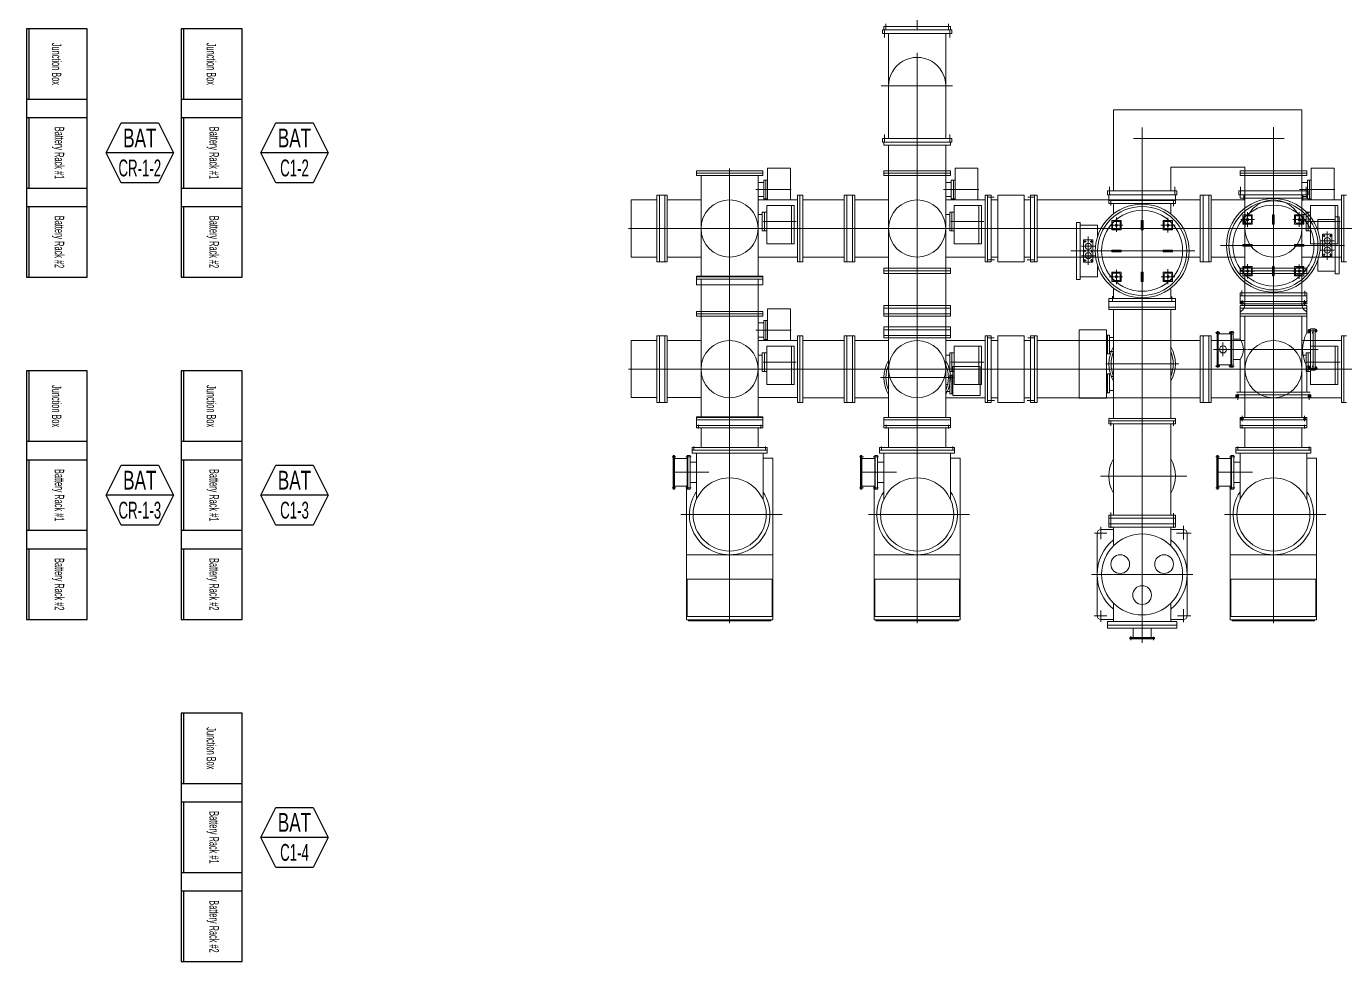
# Model space of a CAD drawing. Header units: millimetres. Extents: x 89978 to 501025, y -351975 to 837171.
# Drawn here: x 130654 to 144726, y -226395 to -216420 of the extents above; entities that cross this region are included whole.
import ezdxf
from ezdxf.enums import TextEntityAlignment as Align

# ---------------------------------------------------------------- set-up
doc = ezdxf.new("R2010")
doc.units = ezdxf.units.MM
doc.header["$LTSCALE"] = 150
for name, color, linetype in [('------00 Switch Gear', 3, 'Continuous'), ('------00 Switch Gear_GIS', 3, 'Continuous'), ('------00 Switch Gear_Number', 1, 'Continuous')]:
    doc.layers.add(name, color=color, linetype=linetype)
doc.styles.add('ELEC', font='')
doc.styles.get('ELEC').set_extended_font_data('Dotum')

# ---------------------------------------------------------------- blocks, each defined once
blk = doc.blocks.new('X-1F-PLAN$0$GIS(2)')
at = {"layer": '------00 Switch Gear_GIS', "linetype": 'Continuous', "lineweight": 13}
for p, q in [((3078, 6814), (3078, 9214)), ((2708, 6814), (3448, 6814)), ((2708, 6814), (2708, 6773)), ((2708, 6773), (3448, 6773)), ((2723, 6814), (2723, 6850)), ((3433, 6850), (2723, 6850)), ((3433, 6814), (2723, 6814)), ((2728, 6814), (2728, 6730)), ((2744, 6814), (2744, 6878)), ((2773, 6773), (2773, 5655)), ((3383, 6773), (3383, 5655)), ((3414, 6814), (3414, 6878)), ((3428, 6814), (3428, 6730)), ((3433, 6814), (3433, 6850)), ((3448, 6814), (3448, 6773)), ((3078, 484), (3078, 6569)), ((3456, 6214), (2693, 6214)), ((5173, 5959), (5173, 5095)), ((5173, 5959), (7183, 5959)), ((7183, 5095), (7183, 5959)), ((5478, 5771), (5478, 275)), ((6878, 484), (6878, 5775)), ((2708, 5614), (2708, 5655)), ((2708, 5655), (3448, 5655)), ((2728, 5614), (2728, 5697)), ((3428, 5614), (3428, 5697)), ((3448, 5614), (3448, 5655)), ((5387, 5654), (6993, 5654)), ((2708, 5614), (3448, 5614)), ((2723, 5614), (2723, 5584)), ((2723, 5584), (3433, 5584)), ((2773, 5584), (2773, 3644)), ((3383, 5584), (3383, 3644)), ((3433, 5614), (3433, 5584)), ((5783, 5095), (5783, 5349)), ((5783, 5349), (6573, 5349)), ((6573, 5349), (6573, 5095)), ((723, 5309), (723, 5259)), ((723, 5309), (1433, 5309)), ((723, 5284), (1433, 5284)), ((723, 5259), (1433, 5259)), ((774, 4178), (774, 5259)), ((1078, 5334), (1078, 4093)), ((1383, 4178), (1383, 5259)), ((1433, 5309), (1433, 5259)), ((1441, 5011), (1441, 5211)), ((1441, 5211), (1482, 5211)), ((1464, 5011), (1464, 5211)), ((1482, 5336), (1727, 5336)), ((1482, 4998), (1482, 5336)), ((1727, 4998), (1727, 5336)), ((2723, 5309), (2723, 5259)), ((2723, 5309), (3433, 5309)), ((2723, 5284), (3433, 5284)), ((2723, 5259), (3433, 5259)), ((2774, 4269), (2774, 5259)), ((3383, 4269), (3383, 5259)), ((3433, 5309), (3433, 5259)), ((3441, 5011), (3441, 5211)), ((3441, 5211), (3482, 5211)), ((3464, 5011), (3464, 5211)), ((3482, 5336), (3727, 5336)), ((3482, 4998), (3482, 5336)), ((3727, 4998), (3727, 5336)), ((6523, 5309), (6523, 5259)), ((6523, 5309), (7233, 5309)), ((6523, 5284), (7233, 5284)), ((6523, 5259), (7233, 5259)), ((6574, 4269), (6574, 5259)), ((7183, 4269), (7183, 5259)), ((7233, 5309), (7233, 5259)), ((7241, 5011), (7241, 5211)), ((7241, 5211), (7282, 5211)), ((7264, 5011), (7264, 5211)), ((7282, 5336), (7527, 5336)), ((7282, 4998), (7282, 5336)), ((7527, 4998), (7527, 5336)), ((1358, 5111), (1735, 5111)), ((1383, 5186), (1441, 5186)), ((3358, 5111), (3735, 5111)), ((3383, 5186), (3441, 5186)), ((5108, 5054), (5108, 5095)), ((5108, 5095), (5848, 5095)), ((5128, 5054), (5128, 5137)), ((5828, 5054), (5828, 5137)), ((5848, 5054), (5848, 5095)), ((6508, 5054), (6508, 5095)), ((6508, 5095), (7248, 5095)), ((6528, 5054), (6528, 5137)), ((7158, 5111), (7535, 5111)), ((7183, 5186), (7241, 5186)), ((7228, 5054), (7228, 5137)), ((7248, 5054), (7248, 5095)), ((28, 4389), (28, 4998)), ((28, 4998), (303, 4998)), ((303, 5049), (413, 5049)), ((303, 4339), (303, 5049)), ((328, 4339), (328, 5049)), ((388, 4339), (388, 5049)), ((413, 4339), (413, 5049)), ((413, 4998), (774, 4998)), ((1383, 5036), (1441, 5036)), ((1803, 4998), (1383, 4998)), ((1441, 5011), (1482, 5011)), ((1765, 4939), (1474, 4939)), ((1474, 4529), (1474, 4939)), ((1482, 4998), (1727, 4998)), ((1737, 4529), (1737, 4939)), ((1765, 4529), (1765, 4939)), ((1803, 4339), (1803, 5049)), ((1858, 5049), (1803, 5049)), ((1828, 5049), (1828, 4339)), ((1858, 5049), (1858, 4339)), ((1858, 4999), (2298, 4999)), ((2298, 5049), (2298, 4339)), ((2298, 5049), (2413, 5049)), ((2328, 5049), (2328, 4339)), ((2388, 4339), (2388, 5049)), ((2413, 4339), (2413, 5049)), ((2413, 4998), (2774, 4998)), ((3383, 5036), (3441, 5036)), ((3803, 4998), (3383, 4998)), ((3441, 5011), (3482, 5011)), ((3765, 4939), (3474, 4939)), ((3474, 4529), (3474, 4939)), ((3482, 4998), (3727, 4998)), ((3737, 4529), (3737, 4939)), ((3765, 4529), (3765, 4939)), ((3803, 4339), (3803, 5049)), ((3869, 5049), (3803, 5049)), ((3828, 4339), (3828, 5049)), ((3898, 5028), (3828, 5028)), ((3869, 4339), (3869, 5049)), ((3937, 4998), (3869, 4998)), ((3938, 5049), (3938, 4339)), ((3938, 5049), (4218, 5049)), ((4218, 5049), (4218, 4339)), ((4219, 4998), (4287, 4998)), ((4259, 5028), (4328, 5028)), ((4358, 5049), (4287, 5049)), ((4287, 4339), (4287, 5049)), ((4328, 4339), (4328, 5049)), ((4358, 5049), (4358, 4339)), ((4358, 4999), (6098, 4999)), ((5108, 5054), (5848, 5054)), ((5123, 4959), (5123, 5054)), ((5833, 4994), (5123, 4994)), ((5833, 4959), (5123, 4959)), ((5143, 4938), (5143, 4994)), ((5174, 4960), (5174, 4850)), ((5783, 4960), (5783, 4850)), ((5813, 4933), (5813, 4994)), ((5833, 4959), (5833, 5054)), ((6098, 5049), (6098, 4339)), ((6098, 5049), (6213, 5049)), ((6128, 5049), (6128, 4339)), ((6188, 4339), (6188, 5049)), ((6213, 4339), (6213, 5049)), ((6213, 4998), (6574, 4998)), ((6508, 5054), (7248, 5054)), ((6523, 5054), (6523, 5019)), ((6523, 5019), (7233, 5019)), ((6563, 5054), (6563, 5001)), ((7183, 5036), (7241, 5036)), ((7183, 5019), (7183, 4910)), ((7603, 4998), (7183, 4998)), ((7193, 5054), (7193, 4994)), ((7233, 5054), (7233, 5019)), ((7241, 5011), (7282, 5011)), ((7565, 4939), (7274, 4939)), ((7274, 4529), (7274, 4939)), ((7282, 4998), (7527, 4998)), ((7537, 4529), (7537, 4939)), ((7565, 4529), (7565, 4939)), ((7603, 4339), (7603, 5049)), ((7658, 5049), (7603, 5049)), ((7628, 4339), (7628, 5049)), ((1383, 4844), (1426, 4844)), ((1426, 4869), (1474, 4869)), ((1426, 4869), (1426, 4669)), ((1449, 4669), (1449, 4869)), ((3383, 4844), (3426, 4844)), ((3426, 4869), (3474, 4869)), ((3426, 4869), (3426, 4669)), ((3449, 4669), (3449, 4869)), ((5203, 4658), (5203, 4810)), ((5753, 4807), (5753, 4652)), ((6677, 4789), (6531, 4789)), ((6553, 4739), (6553, 4839)), ((6653, 4839), (6553, 4839)), ((6563, 4749), (6563, 4819)), ((6633, 4829), (6573, 4829)), ((6603, 4868), (6603, 4708)), ((6643, 4759), (6643, 4829)), ((6653, 4739), (6653, 4839)), ((6868, 4839), (6868, 4739)), ((6888, 4839), (6868, 4839)), ((6888, 4839), (6888, 4739)), ((7226, 4789), (7087, 4789)), ((7103, 4739), (7103, 4839)), ((7103, 4839), (7203, 4839)), ((7113, 4759), (7113, 4829)), ((7123, 4829), (7183, 4829)), ((7153, 4868), (7153, 4713)), ((7183, 4844), (7226, 4844)), ((7193, 4749), (7193, 4819)), ((7203, 4739), (7203, 4839)), ((7226, 4869), (7274, 4869)), ((7226, 4869), (7226, 4669)), ((7249, 4669), (7249, 4869)), ((7353, 4789), (7538, 4789)), ((7353, 4789), (7353, 4670)), ((7538, 4819), (7538, 4209)), ((7538, 4819), (7578, 4819)), ((7578, 4819), (7578, 4209)), ((15128, 4694), (0, 4694)), ((1383, 4694), (1426, 4694)), ((1426, 4669), (1474, 4669)), ((1789, 4769), (1436, 4769)), ((3383, 4694), (3426, 4694)), ((3426, 4669), (3474, 4669)), ((3789, 4769), (3436, 4769)), ((4778, 4149), (4778, 4759)), ((4818, 4759), (4778, 4759)), ((4818, 4149), (4818, 4759)), ((5003, 4729), (4818, 4729)), ((5003, 4610), (5003, 4729)), ((5135, 4729), (5273, 4729)), ((5153, 4679), (5153, 4779)), ((5253, 4779), (5153, 4779)), ((5253, 4679), (5153, 4679)), ((5163, 4689), (5163, 4759)), ((5233, 4769), (5173, 4769)), ((5233, 4689), (5173, 4689)), ((5243, 4699), (5243, 4769)), ((5253, 4679), (5253, 4779)), ((5468, 4679), (5468, 4779)), ((5468, 4779), (5488, 4779)), ((5468, 4679), (5488, 4679)), ((5488, 4679), (5488, 4779)), ((5678, 4729), (5829, 4729)), ((5703, 4679), (5703, 4779)), ((5703, 4779), (5803, 4779)), ((5703, 4679), (5803, 4679)), ((5713, 4699), (5713, 4769)), ((5723, 4769), (5783, 4769)), ((5723, 4689), (5783, 4689)), ((5793, 4689), (5793, 4759)), ((5803, 4679), (5803, 4779)), ((6653, 4739), (6553, 4739)), ((6633, 4749), (6573, 4749)), ((6888, 4739), (6868, 4739)), ((7103, 4739), (7203, 4739)), ((7123, 4749), (7183, 4749)), ((7183, 4694), (7226, 4694)), ((7226, 4669), (7274, 4669)), ((7589, 4769), (7236, 4769)), ((7453, 4661), (7453, 4358)), ((1765, 4529), (1474, 4529)), ((3765, 4529), (3474, 4529)), ((4983, 4504), (4830, 4504)), ((4853, 4334), (4853, 4574)), ((4953, 4574), (4853, 4574)), ((4881, 4554), (4856, 4554)), ((4868, 4540), (4868, 4566)), ((4903, 4307), (4903, 4609)), ((4950, 4554), (4925, 4554)), ((4938, 4540), (4938, 4567)), ((4953, 4334), (4953, 4574)), ((7638, 4514), (6315, 4514)), ((6653, 4524), (6553, 4524)), ((6553, 4504), (6553, 4524)), ((6653, 4504), (6553, 4504)), ((6653, 4504), (6653, 4524)), ((7203, 4524), (7103, 4524)), ((7103, 4504), (7103, 4524)), ((7203, 4504), (7103, 4504)), ((7203, 4504), (7203, 4524)), ((7565, 4529), (7274, 4529)), ((7376, 4564), (7526, 4564)), ((7403, 4634), (7403, 4394)), ((7403, 4634), (7503, 4634)), ((7404, 4514), (7433, 4514)), ((7405, 4614), (7431, 4614)), ((7418, 4626), (7418, 4601)), ((7418, 4529), (7418, 4500)), ((7475, 4614), (7501, 4614)), ((7476, 4514), (7501, 4514)), ((7488, 4626), (7488, 4600)), ((7488, 4527), (7488, 4501)), ((7503, 4634), (7503, 4394)), ((28, 4389), (303, 4389)), ((413, 4389), (774, 4389)), ((1803, 4389), (1383, 4389)), ((1858, 4389), (2298, 4389)), ((2413, 4389), (2774, 4389)), ((3803, 4389), (3383, 4389)), ((3869, 4388), (3937, 4388)), ((4287, 4388), (4219, 4388)), ((4358, 4389), (6098, 4389)), ((4718, 4454), (6041, 4454)), ((4981, 4404), (4830, 4404)), ((4881, 4454), (4856, 4454)), ((4868, 4440), (4868, 4466)), ((4868, 4341), (4868, 4367)), ((4953, 4454), (4924, 4454)), ((4938, 4438), (4938, 4467)), ((4938, 4341), (4938, 4366)), ((5153, 4464), (5253, 4464)), ((5153, 4464), (5153, 4444)), ((5153, 4444), (5253, 4444)), ((5253, 4464), (5253, 4444)), ((5703, 4464), (5803, 4464)), ((5703, 4464), (5703, 4444)), ((5703, 4444), (5803, 4444)), ((5803, 4464), (5803, 4444)), ((6213, 4389), (6574, 4389)), ((7603, 4389), (7183, 4389)), ((7374, 4464), (7526, 4464)), ((7403, 4394), (7503, 4394)), ((7406, 4414), (7432, 4414)), ((7418, 4427), (7418, 4400)), ((7475, 4414), (7500, 4414)), ((7488, 4427), (7488, 4401)), ((303, 4339), (413, 4339)), ((1858, 4339), (1803, 4339)), ((2298, 4339), (2413, 4339)), ((2723, 4269), (3433, 4269)), ((2723, 4214), (2723, 4269)), ((2723, 4244), (3433, 4244)), ((3433, 4214), (3433, 4269)), ((3869, 4339), (3803, 4339)), ((3904, 4358), (3828, 4358)), ((3938, 4339), (4218, 4339)), ((4253, 4358), (4328, 4358)), ((4358, 4339), (4287, 4339)), ((4953, 4334), (4853, 4334)), ((4882, 4354), (4855, 4354)), ((4952, 4354), (4926, 4354)), ((5003, 4179), (5003, 4297)), ((5153, 4229), (5153, 4129)), ((5253, 4229), (5153, 4229)), ((5203, 4099), (5203, 4254)), ((5253, 4229), (5253, 4129)), ((5468, 4129), (5468, 4229)), ((5468, 4229), (5488, 4229)), ((5488, 4129), (5488, 4229)), ((5703, 4229), (5703, 4129)), ((5703, 4229), (5803, 4229)), ((5753, 4099), (5753, 4259)), ((5803, 4229), (5803, 4129)), ((6098, 4339), (6213, 4339)), ((6523, 4269), (7233, 4269)), ((6523, 4214), (6523, 4269)), ((6523, 4244), (7233, 4244)), ((6678, 4239), (6527, 4239)), ((6553, 4289), (6553, 4189)), ((6653, 4289), (6553, 4289)), ((6563, 4279), (6563, 4209)), ((6633, 4279), (6573, 4279)), ((6603, 4160), (6603, 4315)), ((6643, 4269), (6643, 4199)), ((6653, 4289), (6653, 4189)), ((6868, 4289), (6868, 4189)), ((6888, 4289), (6868, 4289)), ((6888, 4289), (6888, 4189)), ((7222, 4239), (7083, 4239)), ((7103, 4289), (7103, 4189)), ((7103, 4289), (7203, 4289)), ((7113, 4269), (7113, 4199)), ((7123, 4279), (7183, 4279)), ((7153, 4309), (7153, 4157)), ((7193, 4279), (7193, 4209)), ((7203, 4289), (7203, 4189)), ((7233, 4214), (7233, 4269)), ((7353, 4357), (7353, 4239)), ((7353, 4239), (7538, 4239)), ((7658, 4339), (7603, 4339)), ((723, 4184), (1433, 4184)), ((723, 4184), (723, 4154)), ((723, 4178), (1433, 4178)), ((723, 4178), (723, 4153)), ((723, 4154), (1433, 4154)), ((723, 4153), (1433, 4153)), ((723, 4094), (723, 4152)), ((724, 4093), (1432, 4093)), ((773, 4154), (773, 2684)), ((1078, 2654), (1078, 4184)), ((1383, 4154), (1383, 2684)), ((1433, 4184), (1433, 4154)), ((1433, 4178), (1433, 4153)), ((1433, 4094), (1433, 4152)), ((2723, 4214), (3433, 4214)), ((4818, 4149), (4778, 4149)), ((5003, 4179), (4818, 4179)), ((5131, 4179), (5269, 4179)), ((5253, 4129), (5153, 4129)), ((5163, 4219), (5163, 4149)), ((5233, 4219), (5173, 4219)), ((5233, 4139), (5173, 4139)), ((5243, 4209), (5243, 4139)), ((5468, 4129), (5488, 4129)), ((5680, 4179), (5826, 4179)), ((5703, 4129), (5803, 4129)), ((5713, 4209), (5713, 4139)), ((5723, 4219), (5783, 4219)), ((5723, 4139), (5783, 4139)), ((5793, 4219), (5793, 4149)), ((6523, 4214), (7233, 4214)), ((6653, 4189), (6553, 4189)), ((6573, 3874), (6573, 4214)), ((6633, 4199), (6573, 4199)), ((6574, 4008), (6574, 4117)), ((6888, 4189), (6868, 4189)), ((7103, 4189), (7203, 4189)), ((7123, 4199), (7183, 4199)), ((7183, 3874), (7183, 4214)), ((7183, 4008), (7183, 4117)), ((7538, 4209), (7578, 4209)), ((5833, 3949), (5123, 3949)), ((5123, 3949), (5123, 3829)), ((5163, 3914), (5163, 3973)), ((5174, 3949), (5174, 4057)), ((5783, 3949), (5783, 4057)), ((5793, 3914), (5793, 3967)), ((5833, 3949), (5833, 3829)), ((6523, 4009), (6523, 3914)), ((6523, 4009), (7233, 4009)), ((6523, 3974), (7233, 3974)), ((6543, 4034), (6543, 3974)), ((7213, 4029), (7213, 3974)), ((7233, 3914), (7233, 4009)), ((723, 3809), (723, 3759)), ((723, 3809), (1433, 3809)), ((1078, 484), (1078, 3834)), ((1433, 3809), (1433, 3759)), ((1482, 3836), (1727, 3836)), ((1482, 3499), (1482, 3836)), ((1727, 3499), (1727, 3836)), ((2723, 3874), (2723, 3759)), ((2723, 3874), (3433, 3874)), ((2723, 3844), (3433, 3844)), ((3433, 3874), (3433, 3759)), ((5833, 3914), (5123, 3914)), ((5123, 3854), (5833, 3854)), ((5123, 3829), (5833, 3829)), ((5174, 2669), (5174, 3829)), ((5783, 2669), (5783, 3829)), ((6523, 3911), (6526, 3914)), ((6523, 3914), (7233, 3914)), ((6523, 3892), (6523, 3911)), ((6526, 3889), (6523, 3892)), ((6523, 3874), (6523, 3759)), ((6523, 3874), (7233, 3874)), ((6523, 3844), (7233, 3844)), ((6526, 3889), (6574, 3889)), ((6533, 3913), (6533, 3914)), ((6533, 3913), (6558, 3913)), ((6536, 3913), (6536, 3889)), ((6553, 3828), (6537, 3814)), ((6546, 3874), (6546, 3931)), ((6555, 3913), (6555, 3889)), ((6558, 3913), (6558, 3914)), ((6571, 3884), (6571, 3867)), ((6580, 3889), (7230, 3889)), ((7186, 3884), (7186, 3867)), ((7198, 3913), (7198, 3914)), ((7223, 3913), (7198, 3913)), ((7201, 3913), (7201, 3889)), ((7203, 3828), (7220, 3814)), ((7211, 3874), (7211, 3931)), ((7220, 3913), (7220, 3889)), ((7223, 3913), (7223, 3914)), ((7233, 3911), (7230, 3914)), ((7230, 3889), (7233, 3892)), ((7233, 3892), (7233, 3911)), ((7233, 3874), (7233, 3759)), ((723, 3784), (1433, 3784)), ((723, 3759), (1433, 3759)), ((774, 2679), (774, 3759)), ((1383, 2679), (1383, 3759)), ((1383, 3686), (1441, 3686)), ((1441, 3511), (1441, 3711)), ((1441, 3711), (1482, 3711)), ((1464, 3511), (1464, 3711)), ((2723, 3784), (3433, 3784)), ((2723, 3759), (3433, 3759)), ((2774, 2679), (2774, 3759)), ((3383, 2679), (3383, 3759)), ((6523, 3786), (6523, 3773)), ((6523, 3784), (7233, 3784)), ((6523, 3512), (6523, 3773)), ((6523, 3759), (7233, 3759)), ((6574, 2679), (6574, 3759)), ((7183, 2679), (7183, 3759)), ((7234, 3786), (7234, 3773)), ((7234, 3582), (7234, 3773)), ((303, 3549), (413, 3549)), ((303, 2839), (303, 3549)), ((328, 2839), (328, 3549)), ((388, 2839), (388, 3549)), ((413, 2839), (413, 3549)), ((1358, 3611), (1735, 3611)), ((1383, 3536), (1441, 3536)), ((1803, 2839), (1803, 3549)), ((1858, 3549), (1803, 3549)), ((1828, 2839), (1828, 3549)), ((1858, 3549), (1858, 2839)), ((2298, 3549), (2298, 2839)), ((2298, 3549), (2328, 3549)), ((2328, 2839), (2328, 3549)), ((2328, 3549), (2413, 3549)), ((2388, 2839), (2388, 3549)), ((2413, 2839), (2413, 3549)), ((2723, 3644), (3433, 3644)), ((2723, 3644), (2723, 3614)), ((2723, 3614), (3433, 3614)), ((2723, 3555), (2723, 3613)), ((2723, 3554), (2723, 3529)), ((2723, 3554), (3433, 3554)), ((2723, 3529), (3433, 3529)), ((3383, 2679), (3383, 3529)), ((3433, 3644), (3433, 3614)), ((3433, 3555), (3433, 3613)), ((3433, 3554), (3433, 3529)), ((3803, 2839), (3803, 3549)), ((3869, 3549), (3803, 3549)), ((3828, 2839), (3828, 3549)), ((3898, 3528), (3828, 3528)), ((3869, 2839), (3869, 3549)), ((3938, 3549), (3938, 2839)), ((3938, 3549), (4218, 3549)), ((4218, 3549), (4218, 2839)), ((4259, 3528), (4328, 3528)), ((4358, 3549), (4287, 3549)), ((4287, 2839), (4287, 3549)), ((4328, 3549), (4328, 2839)), ((4358, 3549), (4358, 2839)), ((4807, 2884), (4807, 3614)), ((5097, 3614), (4807, 3614)), ((5097, 2884), (5097, 3614)), ((5130, 3556), (5097, 3556)), ((5107, 3356), (5107, 3556)), ((5130, 3356), (5130, 3556)), ((5130, 3531), (5174, 3531)), ((6098, 3549), (6098, 2839)), ((6098, 3549), (6213, 3549)), ((6128, 3549), (6128, 2839)), ((6188, 2839), (6188, 3549)), ((6213, 2839), (6213, 3549)), ((6262, 3581), (6308, 3581)), ((6270, 3589), (6275, 3589)), ((6270, 3587), (6270, 3575)), ((6270, 3586), (6275, 3586)), ((6270, 3577), (6275, 3577)), ((6270, 3574), (6275, 3574)), ((6275, 3590), (6275, 3573)), ((6275, 3590), (6277, 3590)), ((6275, 3573), (6277, 3573)), ((6277, 3214), (6277, 3594)), ((6277, 3594), (6290, 3594)), ((6280, 3214), (6280, 3594)), ((6280, 3569), (6286, 3569)), ((6280, 3558), (6286, 3558)), ((6286, 3569), (6286, 3558)), ((6290, 3214), (6290, 3594)), ((6294, 3590), (6290, 3590)), ((6294, 3573), (6290, 3573)), ((6290, 3569), (6424, 3569)), ((6292, 3590), (6292, 3573)), ((6294, 3581), (6292, 3583)), ((6294, 3580), (6292, 3582)), ((6294, 3590), (6294, 3573)), ((6294, 3589), (6299, 3589)), ((6294, 3586), (6299, 3586)), ((6294, 3577), (6299, 3577)), ((6294, 3574), (6299, 3574)), ((6300, 3587), (6300, 3575)), ((6300, 3586), (6301, 3586)), ((6300, 3585), (6301, 3585)), ((6300, 3577), (6301, 3577)), ((6300, 3576), (6301, 3576)), ((6301, 3586), (6301, 3576)), ((6461, 3581), (6405, 3581)), ((6415, 3573), (6415, 3588)), ((6422, 3591), (6416, 3591)), ((6422, 3587), (6416, 3587)), ((6422, 3575), (6416, 3575)), ((6422, 3571), (6416, 3571)), ((6422, 3571), (6422, 3592)), ((6424, 3592), (6422, 3592)), ((6424, 3571), (6422, 3571)), ((6424, 3594), (6424, 3214)), ((6430, 3594), (6424, 3594)), ((6431, 3594), (6430, 3592)), ((6430, 3594), (6430, 3214)), ((6436, 3570), (6430, 3570)), ((6436, 3559), (6430, 3559)), ((6448, 3594), (6431, 3594)), ((6436, 3570), (6436, 3559)), ((6448, 3594), (6450, 3592)), ((6450, 3592), (6450, 3215)), ((7275, 3581), (7234, 3581)), ((7244, 3604), (7349, 3604)), ((7248, 3612), (7249, 3613)), ((7248, 3612), (7248, 3595)), ((7256, 3612), (7248, 3612)), ((7256, 3595), (7248, 3595)), ((7248, 3595), (7249, 3594)), ((7256, 3613), (7249, 3613)), ((7249, 3613), (7249, 3594)), ((7256, 3594), (7249, 3594)), ((7256, 3615), (7256, 3592)), ((7257, 3617), (7268, 3617)), ((7257, 3612), (7268, 3612)), ((7257, 3595), (7268, 3595)), ((7257, 3590), (7268, 3590)), ((7269, 3619), (7269, 3589)), ((7269, 3619), (7275, 3619)), ((7269, 3615), (7269, 3592)), ((7272, 3604), (7269, 3607)), ((7272, 3601), (7269, 3604)), ((7269, 3589), (7275, 3589)), ((7272, 3619), (7272, 3589)), ((7275, 3184), (7275, 3624)), ((7302, 3624), (7275, 3624)), ((7302, 3589), (7295, 3589)), ((7295, 3589), (7295, 3578)), ((7302, 3578), (7295, 3578)), ((7302, 3184), (7302, 3624)), ((7302, 3622), (7304, 3624)), ((7304, 3624), (7322, 3624)), ((7322, 3624), (7324, 3622)), ((7324, 3185), (7324, 3622)), ((7324, 3619), (7327, 3619)), ((7324, 3589), (7327, 3589)), ((7327, 3619), (7327, 3589)), ((7327, 3617), (7338, 3617)), ((7327, 3612), (7338, 3612)), ((7327, 3595), (7338, 3595)), ((7327, 3590), (7338, 3590)), ((7339, 3615), (7339, 3592)), ((7603, 2839), (7603, 3549)), ((7658, 3549), (7603, 3549)), ((7628, 2839), (7628, 3549)), ((28, 2890), (28, 3499)), ((28, 3499), (303, 3499)), ((413, 3499), (774, 3499)), ((1803, 3499), (1383, 3499)), ((1441, 3511), (1482, 3511)), ((1765, 3439), (1474, 3439)), ((1474, 3029), (1474, 3439)), ((1482, 3499), (1727, 3499)), ((1737, 3029), (1737, 3439)), ((1765, 3029), (1765, 3439)), ((1858, 3499), (2298, 3499)), ((2413, 3498), (2774, 3498)), ((3803, 3498), (3383, 3498)), ((3765, 3439), (3474, 3439)), ((3474, 3029), (3474, 3439)), ((3737, 3029), (3737, 3439)), ((3765, 3029), (3765, 3439)), ((3937, 3498), (3869, 3498)), ((4219, 3498), (4287, 3498)), ((4358, 3499), (6098, 3499)), ((5130, 3381), (5174, 3381)), ((6213, 3498), (6574, 3498)), ((6590, 3404), (6239, 3404)), ((6340, 3477), (6340, 3333)), ((6523, 3512), (6450, 3512)), ((7354, 3404), (6603, 3404)), ((7603, 3498), (7183, 3498)), ((7565, 3439), (7274, 3439)), ((7274, 3029), (7274, 3439)), ((7537, 3029), (7537, 3439)), ((7565, 3029), (7565, 3439)), ((1383, 3344), (1426, 3344)), ((1426, 3369), (1474, 3369)), ((1426, 3369), (1426, 3169)), ((1789, 3269), (1436, 3269)), ((1449, 3169), (1449, 3369)), ((3383, 3344), (3426, 3344)), ((3426, 3369), (3474, 3369)), ((3426, 3369), (3426, 3169)), ((3789, 3269), (3436, 3269)), ((3449, 3169), (3449, 3369)), ((5868, 3249), (5090, 3249)), ((5130, 3356), (5097, 3356)), ((6280, 3250), (6286, 3250)), ((6280, 3239), (6286, 3239)), ((6286, 3239), (6286, 3250)), ((6290, 3238), (6424, 3238)), ((6422, 3216), (6422, 3237)), ((6424, 3237), (6422, 3237)), ((6436, 3248), (6430, 3248)), ((6436, 3237), (6430, 3237)), ((6436, 3237), (6436, 3248)), ((6523, 3295), (6450, 3295)), ((6523, 2949), (6523, 3295)), ((7183, 3344), (7226, 3344)), ((7226, 3369), (7274, 3369)), ((7226, 3369), (7226, 3169)), ((7589, 3269), (7236, 3269)), ((7249, 3169), (7249, 3369)), ((2328, 3194), (0, 3194)), ((1383, 3194), (1426, 3194)), ((1426, 3169), (1474, 3169)), ((2297, 3194), (12673, 3194)), ((2688, 3104), (3466, 3104)), ((3383, 3194), (3426, 3194)), ((3426, 3169), (3474, 3169)), ((3426, 3129), (3459, 3129)), ((3426, 3129), (3426, 2929)), ((3449, 3129), (3449, 2929)), ((3459, 3221), (3459, 2912)), ((3749, 3221), (3459, 3221)), ((3749, 3221), (3749, 2912)), ((5130, 3142), (5097, 3142)), ((5107, 2942), (5107, 3142)), ((5130, 2942), (5130, 3142)), ((5149, 3117), (5174, 3117)), ((6262, 3226), (6308, 3226)), ((6270, 3234), (6275, 3234)), ((6270, 3220), (6270, 3232)), ((6270, 3231), (6275, 3231)), ((6270, 3222), (6275, 3222)), ((6270, 3219), (6275, 3219)), ((6275, 3218), (6275, 3235)), ((6275, 3235), (6277, 3235)), ((6275, 3218), (6277, 3218)), ((6277, 3214), (6290, 3214)), ((6294, 3235), (6290, 3235)), ((6294, 3218), (6290, 3218)), ((6292, 3218), (6292, 3235)), ((6294, 3227), (6292, 3225)), ((6294, 3226), (6292, 3224)), ((6294, 3218), (6294, 3235)), ((6294, 3234), (6299, 3234)), ((6294, 3231), (6299, 3231)), ((6294, 3222), (6299, 3222)), ((6294, 3219), (6299, 3219)), ((6300, 3220), (6300, 3232)), ((6300, 3231), (6301, 3231)), ((6300, 3230), (6301, 3230)), ((6300, 3222), (6301, 3222)), ((6300, 3221), (6301, 3221)), ((6301, 3221), (6301, 3231)), ((6458, 3226), (6404, 3226)), ((6422, 3236), (6415, 3236)), ((6415, 3218), (6415, 3233)), ((6422, 3216), (6415, 3216)), ((6422, 3232), (6416, 3232)), ((6422, 3220), (6416, 3220)), ((6424, 3216), (6422, 3216)), ((6430, 3214), (6424, 3214)), ((6431, 3214), (6430, 3215)), ((6448, 3214), (6431, 3214)), ((6448, 3214), (6450, 3215)), ((7183, 3194), (7226, 3194)), ((7226, 3169), (7274, 3169)), ((7275, 3226), (7234, 3226)), ((7234, 2957), (7234, 3225)), ((7244, 3204), (7349, 3204)), ((7248, 3212), (7249, 3213)), ((7248, 3195), (7248, 3212)), ((7256, 3212), (7248, 3212)), ((7256, 3195), (7248, 3195)), ((7248, 3195), (7249, 3194)), ((7256, 3213), (7249, 3213)), ((7249, 3194), (7249, 3213)), ((7256, 3194), (7249, 3194)), ((7256, 3193), (7256, 3215)), ((7257, 3217), (7268, 3217)), ((7257, 3212), (7268, 3212)), ((7257, 3195), (7268, 3195)), ((7257, 3190), (7268, 3190)), ((7269, 3189), (7269, 3219)), ((7269, 3219), (7275, 3219)), ((7269, 3193), (7269, 3215)), ((7272, 3206), (7269, 3203)), ((7272, 3203), (7269, 3200)), ((7269, 3189), (7275, 3189)), ((7272, 3189), (7272, 3219)), ((7302, 3184), (7275, 3184)), ((7302, 3230), (7295, 3230)), ((7295, 3219), (7295, 3230)), ((7302, 3219), (7295, 3219)), ((7302, 3185), (7304, 3184)), ((7304, 3184), (7322, 3184)), ((7322, 3184), (7324, 3185)), ((7324, 3219), (7327, 3219)), ((7324, 3189), (7327, 3189)), ((7327, 3189), (7327, 3219)), ((7327, 3217), (7338, 3217)), ((7327, 3212), (7338, 3212)), ((7327, 3195), (7338, 3195)), ((7327, 3190), (7338, 3190)), ((7339, 3193), (7339, 3215)), ((1765, 3029), (1474, 3029)), ((3383, 3029), (3408, 3029)), ((3765, 3029), (3474, 3029)), ((5174, 2967), (5130, 2967)), ((7565, 3029), (7274, 3029)), ((28, 2890), (303, 2890)), ((303, 2839), (413, 2839)), ((413, 2890), (774, 2890)), ((1803, 2890), (1383, 2890)), ((1858, 2839), (1803, 2839)), ((1858, 2889), (2298, 2889)), ((2298, 2839), (2328, 2839)), ((2328, 2839), (2413, 2839)), ((2413, 2889), (2774, 2889)), ((3426, 2954), (3383, 2954)), ((3803, 2889), (3383, 2889)), ((3426, 2929), (3459, 2929)), ((3749, 2912), (3459, 2912)), ((3869, 2839), (3803, 2839)), ((3904, 2858), (3828, 2858)), ((3869, 2888), (3937, 2888)), ((3938, 2839), (4218, 2839)), ((4287, 2888), (4219, 2888)), ((4253, 2858), (4328, 2858)), ((4358, 2839), (4287, 2839)), ((4358, 2889), (6098, 2889)), ((5097, 2884), (4807, 2884)), ((5130, 2942), (5097, 2942)), ((6098, 2839), (6213, 2839)), ((6213, 2889), (6574, 2889)), ((6478, 2916), (6481, 2919)), ((6478, 2892), (6478, 2916)), ((6478, 2892), (6481, 2889)), ((6481, 2919), (7275, 2919)), ((6481, 2889), (7275, 2889)), ((6485, 2949), (7272, 2949)), ((6485, 2918), (6485, 2919)), ((6485, 2918), (6510, 2918)), ((6488, 2889), (6488, 2918)), ((6497, 2868), (6497, 2929)), ((6507, 2889), (6507, 2918)), ((6510, 2918), (6510, 2919)), ((6574, 2679), (6574, 2889)), ((7603, 2889), (7183, 2889)), ((7247, 2918), (7247, 2919)), ((7272, 2918), (7247, 2918)), ((7250, 2889), (7250, 2918)), ((7259, 2868), (7259, 2929)), ((7269, 2889), (7269, 2918)), ((7272, 2918), (7272, 2919)), ((7278, 2916), (7275, 2919)), ((7278, 2892), (7275, 2889)), ((7278, 2892), (7278, 2916)), ((7658, 2839), (7603, 2839)), ((723, 2684), (1433, 2684)), ((723, 2684), (723, 2654)), ((723, 2679), (1433, 2679)), ((723, 2679), (723, 2654)), ((1433, 2684), (1433, 2654)), ((1433, 2679), (1433, 2654)), ((2723, 2594), (2723, 2679)), ((2723, 2679), (3433, 2679)), ((3433, 2679), (3433, 2594)), ((6523, 2679), (7233, 2679)), ((6523, 2679), (6523, 2594)), ((6523, 2676), (6526, 2679)), ((6533, 2678), (6533, 2679)), ((6533, 2678), (6558, 2678)), ((6536, 2678), (6536, 2654)), ((6546, 2639), (6546, 2696)), ((6555, 2678), (6555, 2654)), ((6558, 2678), (6558, 2679)), ((7198, 2678), (7198, 2679)), ((7223, 2678), (7198, 2678)), ((7201, 2678), (7201, 2654)), ((7211, 2639), (7211, 2696)), ((7220, 2678), (7220, 2654)), ((7223, 2678), (7223, 2679)), ((7233, 2676), (7230, 2679)), ((7233, 2679), (7233, 2594)), ((723, 2594), (723, 2654)), ((723, 2654), (1433, 2654)), ((723, 2595), (723, 2653)), ((723, 2591), (726, 2594)), ((723, 2594), (1433, 2594)), ((723, 2572), (723, 2591)), ((723, 2572), (726, 2569)), ((726, 2569), (1430, 2569)), ((746, 2601), (746, 2561)), ((774, 2569), (774, 2358)), ((1383, 2569), (1383, 2358)), ((1411, 2601), (1411, 2561)), ((1433, 2591), (1430, 2594)), ((1433, 2572), (1430, 2569)), ((1433, 2654), (1433, 2594)), ((1433, 2595), (1433, 2653)), ((1433, 2572), (1433, 2591)), ((2723, 2654), (3433, 2654)), ((2723, 2591), (2726, 2594)), ((2723, 2594), (3433, 2594)), ((2723, 2572), (2723, 2591)), ((2723, 2572), (2726, 2569)), ((2726, 2569), (3430, 2569)), ((2746, 2601), (2746, 2561)), ((2774, 2569), (2774, 2358)), ((3383, 2569), (3383, 2358)), ((3411, 2601), (3411, 2561)), ((3433, 2591), (3430, 2594)), ((3433, 2572), (3430, 2569)), ((3433, 2572), (3433, 2591)), ((5123, 2644), (5123, 2669)), ((5123, 2669), (5833, 2669)), ((5833, 2644), (5123, 2644)), ((5123, 2610), (5123, 2644)), ((5833, 2610), (5123, 2610)), ((5143, 2644), (5143, 2590)), ((5173, 1638), (5173, 2610)), ((5365, 2644), (5194, 2644)), ((5783, 1638), (5783, 2610)), ((5813, 2644), (5813, 2590)), ((5833, 2610), (5833, 2669)), ((6526, 2654), (6523, 2657)), ((6523, 2654), (7233, 2654)), ((6523, 2591), (6526, 2594)), ((6523, 2594), (7233, 2594)), ((6523, 2572), (6523, 2591)), ((6523, 2572), (6526, 2569)), ((6526, 2569), (7230, 2569)), ((6546, 2601), (6546, 2561)), ((6574, 2569), (6574, 2358)), ((7183, 2569), (7183, 2358)), ((7211, 2601), (7211, 2561)), ((7230, 2654), (7233, 2657)), ((7233, 2591), (7230, 2594)), ((7233, 2572), (7230, 2569)), ((7233, 2572), (7233, 2591)), ((464, 2260), (504, 2260)), ((475, 1914), (475, 2274)), ((475, 2274), (489, 2274)), ((479, 1914), (479, 2274)), ((489, 1914), (489, 2274)), ((666, 2260), (610, 2260)), ((625, 1914), (625, 2274)), ((631, 2274), (625, 2274)), ((631, 1914), (631, 2274)), ((633, 2274), (631, 2272)), ((654, 2274), (633, 2274)), ((654, 2274), (656, 2272)), ((656, 1915), (656, 2272)), ((681, 2359), (678, 2356)), ((678, 2332), (678, 2356)), ((678, 2332), (681, 2329)), ((678, 2329), (678, 2299)), ((678, 2329), (1478, 2329)), ((678, 2299), (1478, 2299)), ((681, 2359), (1475, 2359)), ((697, 2329), (697, 2369)), ((723, 2299), (723, 1804)), ((1434, 2299), (1434, 1804)), ((1459, 2329), (1459, 2369)), ((1475, 2359), (1478, 2356)), ((1478, 2332), (1475, 2329)), ((1478, 2332), (1478, 2356)), ((1478, 2329), (1478, 2299)), ((2464, 2260), (2504, 2260)), ((2475, 1914), (2475, 2274)), ((2475, 2274), (2489, 2274)), ((2479, 1914), (2479, 2274)), ((2489, 1914), (2489, 2274)), ((2666, 2260), (2610, 2260)), ((2625, 1914), (2625, 2274)), ((2631, 2274), (2625, 2274)), ((2631, 1914), (2631, 2274)), ((2633, 2274), (2631, 2272)), ((2654, 2274), (2633, 2274)), ((2654, 2274), (2656, 2272)), ((2656, 1915), (2656, 2272)), ((2681, 2359), (2678, 2356)), ((2678, 2332), (2678, 2356)), ((2678, 2332), (2681, 2329)), ((2678, 2329), (2678, 2299)), ((2678, 2329), (3478, 2329)), ((2678, 2299), (3478, 2299)), ((2681, 2359), (3475, 2359)), ((2697, 2329), (2697, 2369)), ((2723, 2299), (2723, 1804)), ((3434, 2299), (3434, 1804)), ((3459, 2329), (3459, 2369)), ((3475, 2359), (3478, 2356)), ((3478, 2332), (3475, 2329)), ((3478, 2332), (3478, 2356)), ((3478, 2329), (3478, 2299)), ((6264, 2260), (6304, 2260)), ((6275, 1914), (6275, 2274)), ((6275, 2274), (6289, 2274)), ((6279, 1914), (6279, 2274)), ((6289, 1914), (6289, 2274)), ((6466, 2260), (6410, 2260)), ((6425, 1914), (6425, 2274)), ((6431, 2274), (6425, 2274)), ((6431, 1914), (6431, 2274)), ((6433, 2274), (6431, 2272)), ((6454, 2274), (6433, 2274)), ((6454, 2274), (6456, 2272)), ((6456, 1915), (6456, 2272)), ((6481, 2359), (6478, 2356)), ((6478, 2332), (6478, 2356)), ((6478, 2332), (6481, 2329)), ((6478, 2329), (6478, 2299)), ((6478, 2329), (7278, 2329)), ((6478, 2299), (7278, 2299)), ((6481, 2359), (7275, 2359)), ((6497, 2329), (6497, 2369)), ((6523, 2299), (6523, 1804)), ((7234, 2299), (7234, 1804)), ((7259, 2329), (7259, 2369)), ((7275, 2359), (7278, 2356)), ((7278, 2332), (7275, 2329)), ((7278, 2332), (7278, 2356)), ((7278, 2329), (7278, 2299)), ((489, 2241), (625, 2241)), ((723, 2202), (656, 2202)), ((1538, 2244), (1434, 2244)), ((1538, 520), (1538, 2244)), ((2489, 2241), (2625, 2241)), ((2723, 2202), (2656, 2202)), ((3538, 2244), (3434, 2244)), ((3538, 520), (3538, 2244)), ((6289, 2241), (6425, 2241)), ((6523, 2202), (6456, 2202)), ((7338, 2244), (7234, 2244)), ((7338, 520), (7338, 2244)), ((479, 2094), (856, 2094)), ((723, 1985), (656, 1985)), ((2479, 2094), (2856, 2094)), ((2723, 1985), (2656, 1985)), ((5953, 2054), (5033, 2054)), ((6279, 2094), (6656, 2094)), ((6523, 1985), (6456, 1985)), ((464, 1928), (504, 1928)), ((475, 1914), (489, 1914)), ((489, 1947), (625, 1947)), ((666, 1928), (610, 1928)), ((618, 520), (618, 1947)), ((631, 1914), (625, 1914)), ((633, 1914), (631, 1915)), ((654, 1914), (633, 1914)), ((654, 1914), (656, 1915)), ((2464, 1928), (2504, 1928)), ((2475, 1914), (2489, 1914)), ((2489, 1947), (2625, 1947)), ((2666, 1928), (2610, 1928)), ((2618, 520), (2618, 1947)), ((2631, 1914), (2625, 1914)), ((2633, 1914), (2631, 1915)), ((2654, 1914), (2633, 1914)), ((2654, 1914), (2656, 1915)), ((6264, 1928), (6304, 1928)), ((6275, 1914), (6289, 1914)), ((6289, 1947), (6425, 1947)), ((6466, 1928), (6410, 1928)), ((6418, 520), (6418, 1947)), ((6431, 1914), (6425, 1914)), ((6433, 1914), (6431, 1915)), ((6454, 1914), (6433, 1914)), ((6454, 1914), (6456, 1915)), ((1638, 1644), (558, 1644)), ((3638, 1644), (2558, 1644)), ((5833, 1638), (5123, 1638)), ((5123, 1544), (5123, 1638)), ((5833, 1604), (5123, 1604)), ((5143, 1502), (5143, 1663)), ((5813, 1502), (5813, 1657)), ((5833, 1544), (5833, 1638)), ((7438, 1644), (6358, 1644)), ((5101, 1444), (4968, 1444)), ((4998, 1010), (4998, 1444)), ((5038, 1511), (5038, 1382)), ((5174, 1484), (5038, 1484)), ((5123, 1509), (5123, 1544)), ((5833, 1544), (5123, 1544)), ((5833, 1510), (5123, 1510)), ((5174, 1310), (5174, 1510)), ((5783, 1310), (5783, 1510)), ((5918, 1484), (5783, 1484)), ((5833, 1509), (5833, 1544)), ((5846, 1444), (6001, 1444)), ((5918, 1376), (5918, 1522)), ((5958, 564), (5958, 1444)), ((1538, 1214), (618, 1214)), ((3538, 1214), (2618, 1214)), ((7338, 1214), (6418, 1214)), ((6018, 1004), (4938, 1004)), ((4998, 564), (4998, 997)), ((7331, 955), (6425, 955)), ((6425, 955), (6425, 555)), ((7331, 555), (7331, 955)), ((5101, 564), (4965, 564)), ((5038, 498), (5038, 620)), ((5174, 697), (5174, 501)), ((5783, 697), (5783, 501)), ((5855, 564), (5999, 564)), ((5918, 496), (5918, 634)), ((1538, 520), (618, 520)), ((638, 509), (638, 520)), ((1518, 509), (638, 509)), ((1518, 509), (1518, 520)), ((3538, 520), (2618, 520)), ((2638, 509), (2638, 520)), ((3518, 509), (2638, 509)), ((3518, 509), (3518, 520)), ((5174, 524), (5038, 524)), ((5848, 464), (5106, 464)), ((5108, 501), (5108, 431)), ((5848, 501), (5108, 501)), ((5848, 431), (5108, 431)), ((5383, 431), (5383, 333)), ((5574, 333), (5574, 431)), ((5918, 524), (5783, 524)), ((5848, 501), (5848, 431)), ((7338, 520), (6418, 520)), ((6425, 555), (7331, 555)), ((6438, 509), (6438, 520)), ((7318, 509), (6438, 509)), ((7318, 509), (7318, 520)), ((5348, 319), (5348, 333)), ((5608, 333), (5348, 333)), ((5608, 323), (5348, 323)), ((5608, 319), (5348, 319)), ((5358, 303), (5358, 344)), ((5598, 303), (5598, 339)), ((5608, 319), (5608, 333))]:
    blk.add_line(p, q, dxfattribs=at)
at = {"layer": '------00 Switch Gear_GIS', "linetype": 'Continuous', "lineweight": 13, "flags": 128}
for points in [[(1531, 555), (1531, 955), (625, 955), (625, 555)], [(3531, 555), (3531, 955), (2625, 955), (2625, 555)]]:
    blk.add_lwpolyline(points, close=True, dxfattribs=at)
at = {"layer": '------00 Switch Gear_GIS', "linetype": 'Continuous', "lineweight": 13}
for centre, radius in [((1078, 4694), 305), ((3078, 4694), 305), ((5478, 4454), 500), ((5478, 4454), 475), ((6878, 4514), 500), ((6878, 4514), 475), ((6878, 4511), 432), ((6878, 4694), 305), ((5478, 4456), 432), ((6603, 4789), 12.5), ((7153, 4789), 12.5), ((5203, 4729), 12.5), ((5753, 4729), 12.5), ((4868, 4554), 5), ((4903, 4504), 32.5), ((4938, 4554), 5), ((7418, 4614), 5), ((7418, 4514), 5), ((7453, 4564), 32.5), ((7488, 4614), 5), ((7488, 4514), 5), ((4868, 4454), 5), ((4903, 4404), 32.5), ((4938, 4454), 5), ((7418, 4414), 5), ((7453, 4464), 32.5), ((7488, 4414), 5), ((4868, 4354), 5), ((4938, 4354), 5), ((6603, 4239), 12.5), ((7153, 4239), 12.5), ((5203, 4179), 12.5), ((5753, 4179), 12.5), ((1078, 3194), 305), ((3078, 3194), 305), ((6340, 3404), 38), ((6878, 3194), 305), ((1078, 1644), 390), ((3078, 1644), 390), ((6878, 1644), 390), ((5478, 1004), 432), ((5244, 1114), 100), ((5712, 1114), 100), ((5478, 784), 100)]:
    blk.add_circle(centre, radius, dxfattribs=at)
for centre, radius, start, end in [((6573, 4819), 10, 90, 180), ((6633, 4839), 10, 270, 0), ((7103, 4829), 10, 0, 90), ((5153, 4689), 10, 270, 0), ((5173, 4759), 10, 90, 180), ((5233, 4779), 10, 270, 0), ((5233, 4699), 10, 270, 0), ((5703, 4769), 10, 0, 90), ((5783, 4679), 10, 0, 90), ((6553, 4749), 10, 270, 0), ((6633, 4759), 10, 270, 0), ((7183, 4739), 10, 0, 90), ((5173, 4229), 10, 180, 270), ((5803, 4219), 10, 90, 180), ((6573, 4289), 10, 180, 270), ((7123, 4269), 10, 90, 180), ((7203, 4279), 10, 90, 180), ((724, 4094), 1, 180, 270), ((1432, 4094), 1, 270, 0), ((5253, 4139), 10, 180, 270), ((5723, 4209), 10, 90, 180), ((5723, 4129), 10, 90, 180), ((5783, 4149), 10, 270, 0), ((6653, 4199), 10, 180, 270), ((7123, 4189), 10, 90, 180), ((7183, 4209), 10, 270, 0), ((6562, 3785), 39, 130.2814, 180), ((7236, 3867), 50, 180, 229.6979), ((2724, 3613), 1, 90, 180), ((2724, 3555), 1, 180, 270), ((6272, 3587), 2, 127.2502, 229.3954), ((6285, 3581), 15, 162.3741, 197.2895), ((6272, 3575), 2, 131.1371, 232.7498), ((6296, 3587), 2, 127.2502, 224.7488), ((6309, 3581), 15, 162.3741, 197.2895), ((6296, 3575), 2, 135.2512, 232.7498), ((6417, 3573), 2.5, 121.0853, 228.039), ((7259, 3615), 3, 123.3494, 236.2359), ((7286, 3604), 30, 162.8425, 197.1555), ((7266, 3592), 3, 303.3842, 56.2703), ((7336, 3592), 3, 303.3842, 56.2703), ((6377, 3404), 182, 323.4765, 36.5235), ((6298, 3232), 2, 315.2512, 52.7498), ((6285, 3226), 15, 342.3741, 17.2895), ((6298, 3220), 2, 307.2502, 44.7488), ((6417, 3218), 2.5, 121.0853, 228.039), ((7259, 3215), 3, 123.4189, 236.2703), ((7239, 3204), 30, 342.8425, 17.1575), ((7266, 3192), 3, 303.3842, 56.2703), ((7309, 3204), 30, 342.8425, 17.1575), ((7336, 3192), 3, 303.3842, 56.2703), ((724, 2595), 1, 180, 270), ((1432, 2595), 1, 270, 0), ((3432, 2653), 1, 0, 90), ((1078, 1644), 430, 145.7894, 34.2106), ((3078, 1644), 430, 145.7894, 34.2106), ((6878, 1644), 430, 145.7894, 34.2106), ((5038, 1444), 40, 90, 180), ((5478, 1004), 480, 180, 230.5809)]:
    blk.add_arc(centre, radius, start, end, dxfattribs=at)
at = {"layer": '------00 Switch Gear_GIS', "linetype": 'Continuous', "lineweight": 13, "extrusion": (0, 0, -1)}
for centre, radius, start, end in [((-6653, 4829), 10, 0, 90), ((-7123, 4839), 10, 270, 0), ((-7183, 4819), 10, 90, 180), ((-5173, 4679), 10, 0, 90), ((-5253, 4769), 10, 0, 90), ((-5723, 4779), 10, 270, 0), ((-5723, 4699), 10, 270, 0), ((-5783, 4759), 10, 90, 180), ((-5803, 4689), 10, 270, 0), ((-6573, 4739), 10, 0, 90), ((-7123, 4759), 10, 270, 0), ((-7203, 4749), 10, 270, 0), ((-5153, 4219), 10, 90, 180), ((-5783, 4229), 10, 180, 270), ((-6553, 4279), 10, 90, 180), ((-6633, 4269), 10, 90, 180), ((-7183, 4289), 10, 180, 270), ((-724, 4152), 1, 0, 90), ((-1432, 4152), 1, 90, 180), ((-5173, 4149), 10, 270, 0), ((-5233, 4209), 10, 90, 180), ((-5233, 4129), 10, 90, 180), ((-5703, 4139), 10, 180, 270), ((-6573, 4209), 10, 270, 0), ((-6633, 4189), 10, 90, 180), ((-7103, 4199), 10, 180, 270), ((-6521, 3867), 50, 180, 229.6979), ((-7195, 3785), 39, 130.2814, 180), ((-3432, 3613), 1, 90, 180), ((-3432, 3555), 1, 180, 270), ((-6298, 3587), 2, 127.2502, 224.7488), ((-6285, 3581), 15, 162.3741, 197.2895), ((-6298, 3575), 2, 135.2512, 232.7498), ((-6417, 3589), 2.5, 301.0853, 48.039), ((-6430, 3581), 15, 337.2528, 22.7472), ((-7572, 3404), 382, 332.2931, 27.7069), ((-7259, 3592), 3, 303.4189, 56.2703), ((-7266, 3615), 3, 123.3842, 236.2703), ((-7239, 3604), 30, 162.8425, 197.1575), ((-7336, 3615), 3, 123.3842, 236.2703), ((-7309, 3604), 30, 162.8425, 197.1575), ((-5478, 3249), 355, 329.1588, 30.8412), ((-5478, 3249), 332, 336.4471, 23.5529), ((-5478, 3249), 355, 149.1588, 210.8412), ((-5478, 3249), 332, 156.4471, 203.5529), ((-3078, 3104), 355, 329.1588, 30.8412), ((-3078, 3104), 355, 149.1588, 210.8412), ((-3078, 3104), 333, 336.4471, 23.5529), ((-3078, 3104), 333, 156.4471, 203.5529), ((-6285, 3226), 15, 342.3741, 17.2895), ((-6272, 3232), 2, 315.2108, 52.7498), ((-6272, 3220), 2, 307.2502, 49.3954), ((-6309, 3226), 15, 342.3741, 17.2895), ((-6296, 3232), 2, 315.2512, 52.7498), ((-6296, 3220), 2, 307.2502, 44.7488), ((-6430, 3226), 15, 337.2528, 22.7472), ((-6417, 3234), 2.5, 301.0853, 48.039), ((-7286, 3204), 30, 342.8425, 17.1555), ((-7259, 3192), 3, 303.3494, 56.2359), ((-7266, 3215), 3, 123.3842, 236.2703), ((-7336, 3215), 3, 123.3842, 236.2703), ((-724, 2653), 1, 0, 90), ((-1432, 2653), 1, 90, 180), ((-2724, 2653), 1, 0, 90), ((-5478, 2054), 356, 329.0837, 30.9163), ((-5478, 2054), 356, 148.9111, 211.0889), ((-5918, 1444), 40, 90, 180), ((-5478, 1004), 480, 0.0001, 50.58), ((-5478, 1004), 480, 129.42, 230.5791), ((-5038, 564), 40, 270, 0), ((-5918, 564), 40, 180, 270)]:
    blk.add_arc(centre, radius, start, end, dxfattribs=at)
at = {"layer": '------00 Switch Gear_GIS', "linetype": 'Continuous', "lineweight": 13}
blk.add_ellipse((3078, 6214), major_axis=(0, -305), ratio=0.99861, start_param=1.570796, end_param=4.712389, dxfattribs=at)
blk.add_solid([(6574, 3882), (6567, 3889), (6574, 3889)], dxfattribs=at)
at = {"layer": '------00 Switch Gear_GIS', "linetype": 'Continuous', "lineweight": 13, "extrusion": (0, 0, -1)}
blk.add_solid([(-7183, 3882), (-7190, 3889), (-7183, 3889)], dxfattribs=at)
blk = doc.blocks.new('A$C2e8f9a8b')
at = {"color": 0}
blk.add_line((30, 750), (30, 0), dxfattribs=at)
blk.add_lwpolyline([(650, 0), (0, 0), (0, 750), (650, 750)], close=True, dxfattribs=at)

msp = doc.modelspace()

# ---------------------------------------------------------------- linework, layer by layer
at = {"layer": '------00 Switch Gear', "elevation": 0}
for points in [[(131303.6, -216445), (130653.6, -216445), (130653.6, -219095), (131303.6, -219095)], [(132953.6, -216445), (132303.6, -216445), (132303.6, -219095), (132953.6, -219095)], [(131303.6, -220095), (130653.6, -220095), (130653.6, -222745), (131303.6, -222745)], [(132953.6, -220095), (132303.6, -220095), (132303.6, -222745), (132953.6, -222745)], [(132953.6, -223745), (132303.6, -223745), (132303.6, -226395), (132953.6, -226395)]]:
    msp.add_lwpolyline(points, close=True, dxfattribs=at)
at = {"layer": '------00 Switch Gear_Number', "elevation": 0}
for points in [[(132223.6, -217770), (131503.6, -217770), (131663.2, -217450), (132063.9, -217450), (132223.6, -217770), (132063.9, -218090), (131663.2, -218090), (131503.6, -217770)], [(133873.6, -217770), (133153.6, -217770), (133313.2, -217450), (133713.9, -217450), (133873.6, -217770), (133713.9, -218090), (133313.2, -218090), (133153.6, -217770)], [(132223.6, -221420), (131503.6, -221420), (131663.2, -221100), (132063.9, -221100), (132223.6, -221420), (132063.9, -221740), (131663.2, -221740), (131503.6, -221420)], [(133873.6, -221420), (133153.6, -221420), (133313.2, -221100), (133713.9, -221100), (133873.6, -221420), (133713.9, -221740), (133313.2, -221740), (133153.6, -221420)], [(133873.6, -225070), (133153.6, -225070), (133313.2, -224750), (133713.9, -224750), (133873.6, -225070), (133713.9, -225390), (133313.2, -225390), (133153.6, -225070)]]:
    msp.add_lwpolyline(points, dxfattribs=at)

# ---------------------------------------------------------------- block references
at = {"layer": '------00 Switch Gear', "xscale": -1, "rotation": 180}
for p in [(130653.6, -216445), (132303.6, -216445), (130653.6, -217395), (132303.6, -217395), (130653.6, -218345), (132303.6, -218345), (130653.6, -220095), (132303.6, -220095), (130653.6, -221045), (132303.6, -221045), (130653.6, -221995), (132303.6, -221995), (132303.6, -223745), (132303.6, -224695), (132303.6, -225645)]:
    msp.add_blockref('A$C2e8f9a8b', p, dxfattribs=at)
at = {"layer": '------00 Switch Gear_GIS', "color": 3}
msp.add_blockref('X-1F-PLAN$0$GIS(2)', (137077.2, -223269.6), dxfattribs=at)

# ---------------------------------------------------------------- texts
at = {"layer": '------00 Switch Gear', "style": 'ELEC', "width": 0.6}
for s, p in [('Junction Box', (130976, -216820)), ('Junction Box', (132626, -216820)), ('Battery Rack #1', (131006.6, -217770)), ('Battery Rack #1', (132656.6, -217770)), ('Battery Rack #2', (131006.6, -218720)), ('Battery Rack #2', (132656.6, -218720)), ('Junction Box', (130976, -220470)), ('Junction Box', (132626, -220470)), ('Battery Rack #1', (131006.6, -221420)), ('Battery Rack #1', (132656.6, -221420)), ('Battery Rack #2', (131006.6, -222370)), ('Battery Rack #2', (132656.6, -222370)), ('Junction Box', (132626, -224120)), ('Battery Rack #1', (132656.6, -225070)), ('Battery Rack #2', (132656.6, -226020))]:
    msp.add_text(s, height=100, rotation=270, dxfattribs=at).set_placement(p, align=Align.MIDDLE_CENTER)
at = {"layer": '------00 Switch Gear_Number', "color": 0, "style": 'ELEC'}
for s, height, width, p in [('BAT', 200, 0.7, (131863.6, -217610)), ('BAT', 200, 0.7, (133513.6, -217610)), ('CR-1-2', 180, 0.6, (131863.6, -217930)), ('C1-2', 180, 0.6, (133513.6, -217930)), ('BAT', 200, 0.7, (131863.6, -221260)), ('BAT', 200, 0.7, (133513.6, -221260)), ('CR-1-3', 180, 0.6, (131863.6, -221580)), ('C1-3', 180, 0.6, (133513.6, -221580)), ('BAT', 200, 0.7, (133513.6, -224910)), ('C1-4', 180, 0.6, (133513.6, -225230))]:
    msp.add_text(s, height=height, dxfattribs=dict(at, width=width)).set_placement(p, align=Align.MIDDLE_CENTER)

doc.saveas('drawing.dxf')
